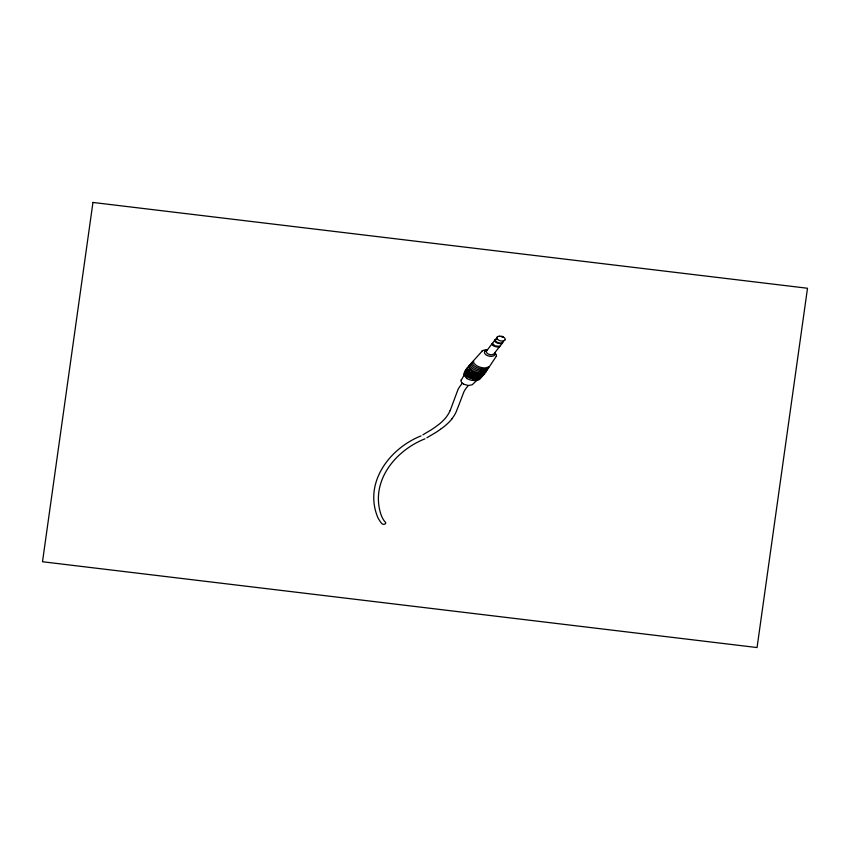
<?xml version="1.0" encoding="UTF-8"?>
<svg xmlns="http://www.w3.org/2000/svg" width="850" height="850" viewBox="0 0 850 850"><rect width="100%" height="100%" fill="white"/><g stroke="black" fill="none" stroke-linecap="round" stroke-linejoin="round"><path stroke-width="1.27" d="M503.243 337.078L501.351 336.664M495.199 339.703C495.284 342.529 500.172 343.772 502.616 342.731A1.753 1.147 6 0 0 502.881 342.497L503.051 342.284A2.678 1.742 6 0 0 503.126 341.211M482.024 351.241L473.79 360.4A3.899 2.539 6 0 0 473.503 360.814L473.875 363.301L476.616 365.659A13.324 8.691 6 0 0 480.824 367.381L482.821 367.795A8.627 5.621 6 0 0 485.308 367.954L489.228 366.775A3.868 2.518 6 0 0 489.558 366.382L496.103 356.575M459.935 402.22L463.888 391.871A42.032 27.413 6 0 1 466.023 388.376L468.318 385.517L472.196 384.784L476.723 380.439M459.638 403.091L456.067 412.091A80.07 52.211 6 0 1 453.772 416.234L451.913 418.827M466.469 375.966L467.585 373.161M467.447 376.784L468.562 374.064M450.171 410.561L457.906 389.778A45.698 29.803 6 0 1 460.094 386.123L462.336 383.244M468.743 377.4L469.423 374.935M468.509 369.686L464.737 374.659L466.278 371.418M466.82 372.268L465.364 375.413L468.902 370.377M486.221 351.411C486.232 354.227 491.428 355.704 493.68 354.121L499.757 346.449A1.817 1.179 6 0 1 499.194 346.842M464.514 373.575L467.479 368.571M471.538 378.101L471.187 378.771L475.288 373.968M471.559 378.059L472.632 376.019M465.566 370.632L466.013 369.771M468.817 366.031L469.009 368.73L472.026 371.461A12.867 8.394 6 0 0 478.051 373.586M465.587 370.579L467.489 367.795M465.768 369.984L464.259 373.108L465.991 370.536M465.587 370.292L463.643 374.786L466.777 378.441M466.246 369.155L468.276 366.531M461.327 380.003L463.877 375.562M474.704 378.462L474.141 379.397L478.316 374.574M474.799 378.324L475.798 376.709M501.373 336.589L502.148 336.441A1.573 1.031 6 0 1 502.849 336.685M485.86 371.939L486.274 371.312M475.66 379.355L476.467 378.176M476.297 378.42L477.286 376.975M477.604 378.537L476.924 379.451L481.121 374.627M477.753 378.335L478.422 377.432M477.264 378.994L477.87 378.176M478.019 377.974L478.805 376.922M464.376 373.873L467.766 369.453M468.318 370.292L466.31 372.778M469.115 371.142L467.33 373.288M484.787 350.976C482.354 355.226 492.426 358.434 494.913 354.811M466.183 376.242L469.742 371.184M470.135 371.949L468.244 374.181M486.285 351.326L492.214 343.591A1.615 1.052 6 0 1 492.469 343.347L494.934 345.865L499.609 346.322M492.618 343.06L494.859 340.149A1.721 1.126 6 0 1 495.125 339.904M495.263 339.607L495.433 339.394A2.401 1.573 6 0 1 496.103 338.938M467.224 376.986L471.144 372.194M469.752 374.616L471.346 372.714M468.424 377.676L472.409 372.874M473.811 373.479L469.763 378.271L472.728 373.384L471.017 375.381M472.398 376.04L474.109 373.936M474.215 373.968L472.579 375.891M475.766 374.425L472.664 379.153L476.808 374.34M477.339 374.754L475.543 376.816M478.89 374.946L477.031 377.049M479.772 374.669L475.703 379.397M478.709 376.933L480.356 374.978M481.621 374.882L480.006 376.869M481.706 374.871L478.284 379.1M482.885 374.616L480.856 377.092M482.035 376.38L483.873 374.223M483.055 375.647L485.095 373.129M465.279 374.011L464.737 374.659M485.669 372.183L482.842 373.596L478.38 373.639M481.737 375.976L482.258 375.371M479.984 378.069L480.749 377.209M479.623 378.473L480.154 378.112M469.126 365.596L469.731 364.926A4.293 2.794 6 0 1 470.348 364.406M480.558 377.984L481.291 377.347M467.702 374.733L467.033 375.402M479.485 379.153L482.226 376.465M469.009 375.328L467.904 376.369M470.496 375.849L469.147 377.049M471.846 376.518L470.443 377.708M474.746 377.474L474.311 377.825M472.377 377.814L471.75 378.324M474.077 378.027L473.067 378.834M440.523 429.303L438.122 430.95A158.036 103.052 6 0 1 435.657 432.554L426.913 437.739M422.928 434.807L431.428 429.686A151.204 98.6 6 0 0 433.797 428.124L438.951 424.352A71.751 46.782 6 0 0 446.516 416.766L448.109 414.396A74.832 48.801 6 0 0 450.16 410.561M421.026 435.891C389.481 448.46 363.832 482.577 377.527 516.811A48.875 31.875 6 0 0 378.654 519.095L380.258 521.634A24.533 16.001 6 0 0 382.064 523.77A1.817 1.179 6 0 0 384.051 524.322L384.423 524.237A2.752 1.796 6 0 0 385.379 523.759L385.762 522.931A1.742 1.137 6 0 0 385.464 522.336A20.442 13.334 6 0 1 383.998 520.561L382.946 518.904A42.797 27.901 6 0 1 382.096 517.257L381.374 515.567A63.081 41.129 6 0 1 380.928 514.378C370.207 481.408 395.144 450.617 424.979 438.823M487.443 368.624L483.905 369.208A10.051 6.556 6 0 1 481.908 369.038M484.702 372.396L481.291 372.906A10.359 6.747 6 0 1 479.209 372.736L478.773 372.672A12.633 8.245 6 0 1 470.613 368.985M499.779 336.175L499.981 336.175A4.675 3.049 6 0 1 500.746 336.239L502.095 336.43M468.339 385.517L463.771 384.232M472.664 380.471L471.676 380.301A11.666 7.607 6 0 1 466.852 378.484M480.579 370.217L481.004 370.281A10.402 6.779 6 0 0 482.641 370.441L486.614 369.856A4.25 2.773 6 0 0 488.24 368.188M479.676 371.45L480.101 371.514A10.508 6.853 6 0 0 481.759 371.673L485.786 371.078A4.324 2.816 6 0 0 487.433 369.378M470.624 368.974L469.338 367.126A4.675 3.049 6 0 1 469.699 364.916M503.221 337.004L503.944 337.45A4.611 3.007 6 0 1 504.422 337.843A3.23 2.104 6 0 1 505.027 339.862M470.443 366.201L471.623 367.795A12.516 8.16 6 0 0 479.687 371.386M495.263 353.388A5.429 3.549 6 0 1 496.347 356.405M481.801 351.103A5.907 3.857 6 0 1 487.061 350.072M452.009 418.859A82.206 53.603 6 0 1 440.47 429.271M504.847 340.106A2.996 1.955 6 0 1 503.944 340.754A3.517 2.295 6 0 1 502.403 341.062A5.026 3.283 6 0 1 497.654 339.416M497.473 339.331A3.326 2.167 6 0 1 496.899 337.365M497.069 337.163A2.986 1.944 6 0 1 497.951 336.515M498.036 336.473A3.517 2.295 6 0 1 499.545 336.186M479.697 379.291A6.927 4.516 6 0 1 472.728 380.301M484.691 372.396A4.441 2.89 6 0 0 486.349 371.227A4.303 2.805 6 0 0 486.614 370.579M496.166 338.906A3.294 2.146 6 0 1 496.953 338.683M473.354 360.984A4.367 2.848 6 0 0 472.536 363.864L473.429 365.203A12.081 7.884 6 0 0 481.918 368.953M489.047 366.966A4.176 2.72 6 0 1 487.443 368.624M472.334 362.132A4.409 2.869 6 0 0 471.399 364.809L472.632 366.616A12.389 8.075 6 0 0 480.601 370.154M499.906 346.163A1.626 1.062 6 0 0 500.151 345.961L502.467 343.028A1.806 1.179 6 0 1 501.893 343.421A3.644 2.38 6 0 1 499.332 343.517A5.557 3.623 6 0 1 494.743 341.169M492.192 344.59A2.008 1.307 6 0 1 492.192 343.581M494.838 341.137A1.997 1.307 6 0 1 494.838 340.138M463.537 383.945A5.663 3.697 6 0 1 461.082 379.971M494.668 352.846A3.581 2.338 6 0 1 495.125 354.609M484.712 350.944A3.326 2.167 6 0 1 487.284 350.072M470.496 366.191A4.526 2.943 6 0 1 471.314 363.258M492.097 344.611A5.472 3.57 6 0 0 496.634 346.853A3.612 2.359 6 0 0 499.226 346.885M92.948 202.449L42.5 561.744L757.053 647.551L807.5 288.256L92.948 202.449M464.599 372.077L465.014 371.397L464.599 372.077"/></g></svg>
